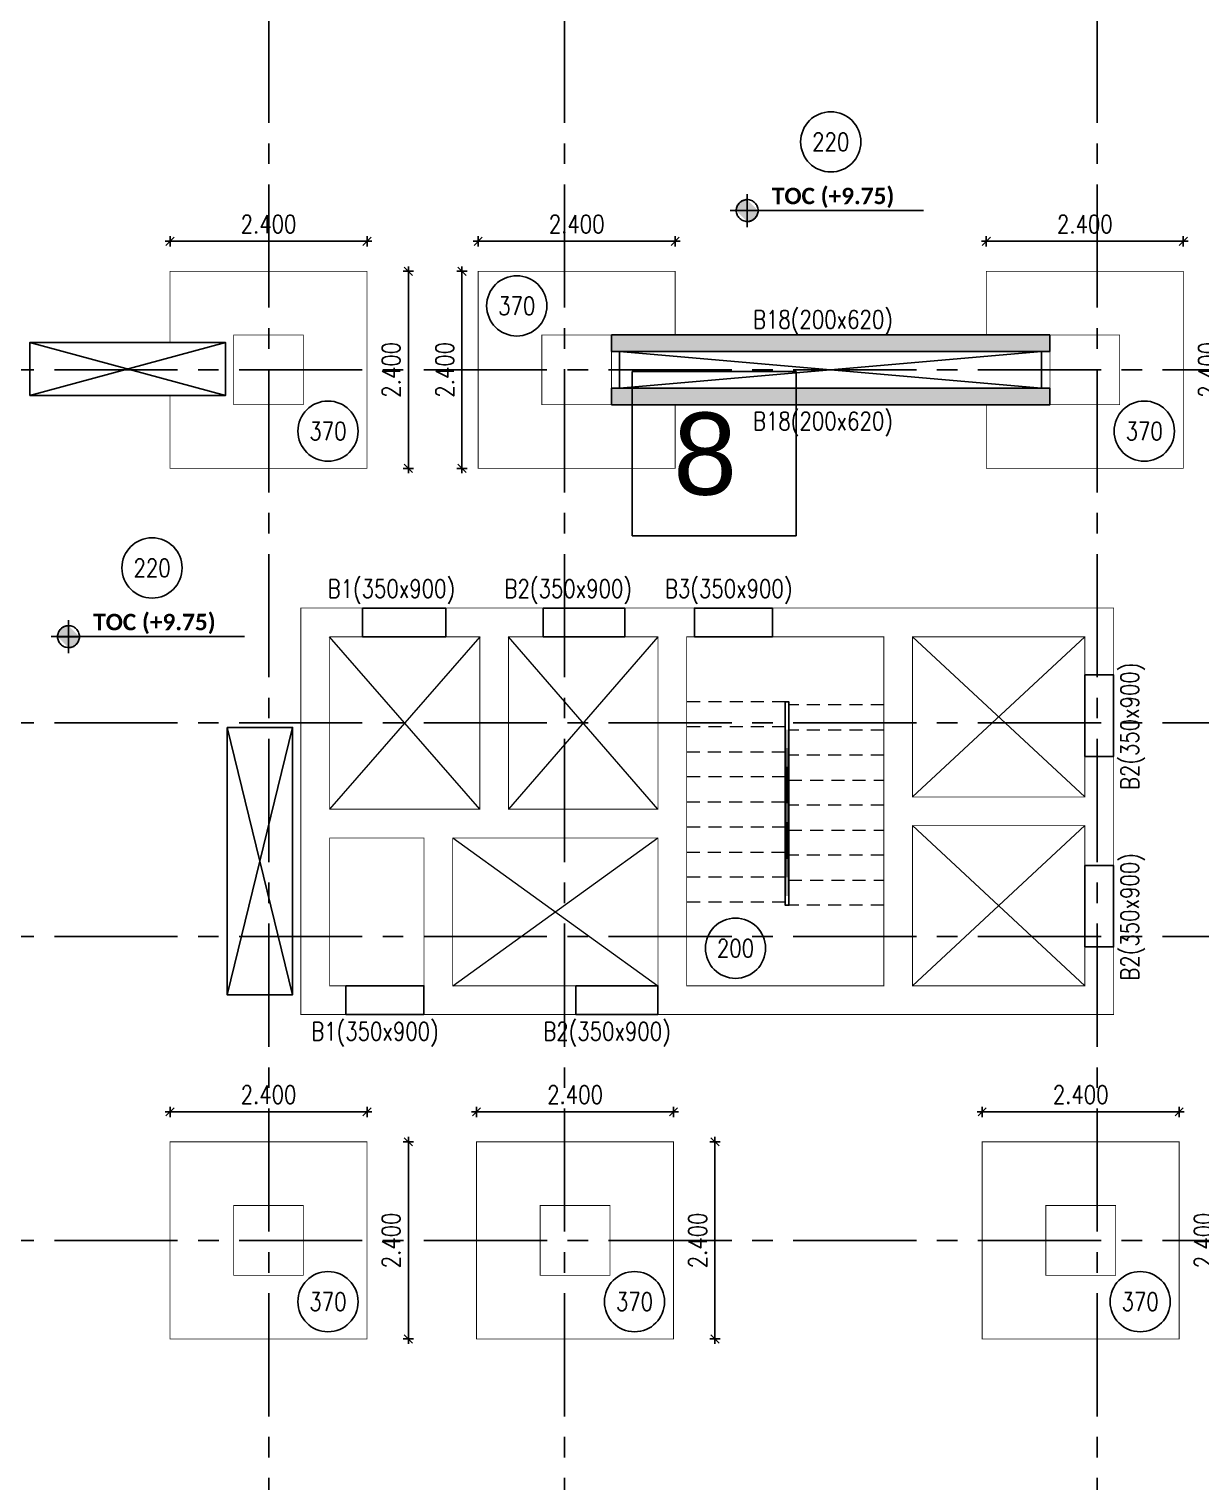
# Model space of a CAD drawing. Header units: inches. Extents: x 16 to 269, y 163 to 682.
# Drawn here: x 104.43 to 118.71, y 586.52 to 604.21 of the extents above; entities that cross this region are included whole.
import ezdxf
from ezdxf.enums import TextEntityAlignment as Align

# ---------------------------------------------------------------- set-up
doc = ezdxf.new("R2010")
doc.units = ezdxf.units.IN
doc.header["$MEASUREMENT"] = 0
for name, pattern in [('CENTER2', [1.125, 0.75, -0.125, 0.125, -0.125]), ('ECG_Line-Ptrn-Sold', [9144001, 9144000, -1]), ('HIDDEN', [9.524999999999999, 6.35, -3.175])]:
    doc.linetypes.add(name, pattern=pattern)
doc.layers.get('Defpoints').update_dxf_attribs({"lineweight": 5})
for name, color, linetype in [('A-ANNO-DIMS', 7, 'Continuous'), ('CDEC-AXES', 8, 'Continuous'), ('CDEC-COLUMNS', 4, 'Continuous'), ('CDEC-FRAMING-PLAN', 7, 'Continuous'), ('CDEC-GRID-CIRCLE', 7, 'Continuous'), ('CDEC-GRID-TEXT', 70, 'Continuous'), ('CDEC-SLAB-EDGES', 7, 'Continuous'), ('CDEC-SYMBOL', 8, 'Continuous'), ('CDEC-TEXT-25-SCALE', 70, 'Continuous')]:
    doc.layers.add(name, color=color, linetype=linetype)
doc.layers.add('CDEC-STAIRS', color=11, linetype='Continuous', lineweight=9)
doc.layers.add('G-ANNO-DIMS', color=111, linetype='Continuous', lineweight=13)
doc.styles.add('Calibri_B_1', font='calibrib.ttf', dxfattribs={"height": 2})
doc.styles.add('CDEC-22-100', font='romans.shx', dxfattribs={"width": 0.8, "height": 0.22})
doc.styles.add('CDEC-30-1000', font='romans.shx', dxfattribs={"width": 0.8, "height": 3000})
doc.styles.get("Standard").update_dxf_attribs({"font": 'arial.ttf'})
doc.dimstyles.new('CDEC-100', dxfattribs={"dimtxt": 0.22, "dimasz": 0.2, "dimexe": 0.1, "dimexo": 0.3, "dimgap": 0.1, "dimtad": 1, "dimdec": 0, "dimzin": 0, "dimdsep": 46, "dimtxsty": 'CDEC-22-100', "dimblk1": 'TICK', "dimblk2": 'TICK', "dimsah": 1, "dimcen": 0, "dimdle": 6.25, "dimclrd": 8, "dimclre": 8, "dimclrt": 70, "dimadec": 3, "dimazin": 0, "dimtfac": 1, "dimtdec": 0, "dimtix": 1, "dimtmove": 1, "dimatfit": 3, "dimldrblk": 'TICK', "dimfxl": 1, "dimtolj": 1, "dimtzin": 0, "dimarcsym": 0})

# ---------------------------------------------------------------- blocks, each defined once
blk = doc.blocks.new('SC-GRID-CIRCLe')
at = {"layer": 'CDEC-GRID-CIRCLE'}
blk.add_circle((9.183764859699295e-13, 5000.000000000066), 5000.000000000066, dxfattribs=at)
at = {"layer": 'CDEC-GRID-TEXT', "style": 'CDEC-30-1000', "width": 0.8}
blk.add_attdef('F', text='', height=3000, dxfattribs=at).set_placement((9.183764859699295e-13, 5000.000000000066), align=Align.MIDDLE)
blk = doc.blocks.new('TICK')
at = {"color": 8}
for p, q in [((6, 0), (-6.25, 0)), ((0, -6.25), (0, 6.25))]:
    blk.add_line(p, q, dxfattribs=at)
at = {"color": 7}
blk.add_line((-5, -5), (5, 5), dxfattribs=at)
blk = doc.blocks.new('*D406')
at = {"layer": 'A-ANNO-DIMS', "color": 8, "lineweight": -2, "transparency": 16777216}
blk.add_line((106.1556903699849, 591.0237015856096), (108.5356903699849, 591.0237015856096), dxfattribs=at)
at = {"layer": 'Defpoints', "color": 0, "transparency": 16777216}
for p in [(108.5456903699849, 591.0237015856096), (106.1456903699849, 590.6588618011359), (108.5456903699849, 590.6588618011359)]:
    blk.add_point(p, dxfattribs=at)
at = {"layer": 'A-ANNO-DIMS', "color": 8, "lineweight": -2, "transparency": 16777216, "xscale": 0.01, "yscale": 0.01, "zscale": 0.01, "rotation": 180}
blk.add_blockref('TICK', (106.1456903699849, 591.0237015856096), dxfattribs=at)
at = {"layer": 'A-ANNO-DIMS', "color": 8, "lineweight": -2, "transparency": 16777216, "xscale": 0.01, "yscale": 0.01, "zscale": 0.01}
blk.add_blockref('TICK', (108.5456903699849, 591.0237015856096), dxfattribs=at)
at = {"layer": 'A-ANNO-DIMS', "color": 70, "transparency": 16777216, "insert": (107.3456903699849, 591.2337015856097), "char_height": 0.22, "attachment_point": 5, "style": 'CDEC-22-100'}
blk.add_mtext('\\A1;2.400', dxfattribs=at)
blk = doc.blocks.new('*D407')
at = {"layer": 'A-ANNO-DIMS', "color": 8, "lineweight": -2, "transparency": 16777216}
blk.add_line((109.0494578924274, 590.6488618011361), (109.0494578924274, 588.268861801136), dxfattribs=at)
at = {"layer": 'Defpoints', "color": 0, "transparency": 16777216}
for p in [(108.5456903699849, 590.6588618011361), (108.5456903699849, 588.258861801136), (109.0494578924274, 588.258861801136)]:
    blk.add_point(p, dxfattribs=at)
at = {"layer": 'A-ANNO-DIMS', "color": 8, "lineweight": -2, "transparency": 16777216, "xscale": 0.01, "yscale": 0.01, "zscale": 0.01}
for p, rotation in [((109.0494578924274, 590.6588618011361), 90), ((109.0494578924274, 588.258861801136), 270)]:
    blk.add_blockref('TICK', p, dxfattribs=dict(at, rotation=rotation))
at = {"layer": 'A-ANNO-DIMS', "color": 70, "transparency": 16777216, "insert": (108.8394578924276, 589.458861801136), "char_height": 0.22, "attachment_point": 5, "rotation": 90, "style": 'CDEC-22-100'}
blk.add_mtext('\\A1;2.400', dxfattribs=at)
blk = doc.blocks.new('*D408')
at = {"layer": 'A-ANNO-DIMS', "color": 8, "lineweight": -2, "transparency": 16777216}
blk.add_line((109.8898727157033, 591.0237015856097), (112.2698727157033, 591.0237015856097), dxfattribs=at)
at = {"layer": 'Defpoints', "color": 0, "transparency": 16777216}
for p in [(112.2798727157033, 591.0237015856097), (109.8798727157033, 590.6588618011359), (112.2798727157033, 590.6588618011359)]:
    blk.add_point(p, dxfattribs=at)
at = {"layer": 'A-ANNO-DIMS', "color": 8, "lineweight": -2, "transparency": 16777216, "xscale": 0.01, "yscale": 0.01, "zscale": 0.01, "rotation": 180}
blk.add_blockref('TICK', (109.8798727157033, 591.0237015856097), dxfattribs=at)
at = {"layer": 'A-ANNO-DIMS', "color": 8, "lineweight": -2, "transparency": 16777216, "xscale": 0.01, "yscale": 0.01, "zscale": 0.01}
blk.add_blockref('TICK', (112.2798727157033, 591.0237015856097), dxfattribs=at)
at = {"layer": 'A-ANNO-DIMS', "color": 70, "transparency": 16777216, "insert": (111.0798727157033, 591.2337015856098), "char_height": 0.22, "attachment_point": 5, "style": 'CDEC-22-100'}
blk.add_mtext('\\A1;2.400', dxfattribs=at)
blk = doc.blocks.new('*D409')
at = {"layer": 'A-ANNO-DIMS', "color": 8, "lineweight": -2, "transparency": 16777216}
blk.add_line((112.7836402381458, 590.6488618011361), (112.7836402381458, 588.2688618011362), dxfattribs=at)
at = {"layer": 'Defpoints', "color": 0, "transparency": 16777216}
for p in [(112.2798727157033, 590.6588618011361), (112.2798727157033, 588.2588618011362), (112.7836402381458, 588.2588618011362)]:
    blk.add_point(p, dxfattribs=at)
at = {"layer": 'A-ANNO-DIMS', "color": 8, "lineweight": -2, "transparency": 16777216, "xscale": 0.01, "yscale": 0.01, "zscale": 0.01}
for p, rotation in [((112.7836402381458, 590.6588618011361), 90), ((112.7836402381458, 588.2588618011362), 270)]:
    blk.add_blockref('TICK', p, dxfattribs=dict(at, rotation=rotation))
at = {"layer": 'A-ANNO-DIMS', "color": 70, "transparency": 16777216, "insert": (112.573640238146, 589.458861801136), "char_height": 0.22, "attachment_point": 5, "rotation": 90, "style": 'CDEC-22-100'}
blk.add_mtext('\\A1;2.400', dxfattribs=at)
blk = doc.blocks.new('*D410')
at = {"layer": 'A-ANNO-DIMS', "color": 8, "lineweight": -2, "transparency": 16777216}
blk.add_line((116.0500764502812, 591.0237015856097), (118.4300764502811, 591.0237015856097), dxfattribs=at)
at = {"layer": 'Defpoints', "color": 0, "transparency": 16777216}
for p in [(118.4400764502812, 591.0237015856097), (116.0400764502812, 590.6588618011359), (118.4400764502812, 590.6588618011359)]:
    blk.add_point(p, dxfattribs=at)
at = {"layer": 'A-ANNO-DIMS', "color": 8, "lineweight": -2, "transparency": 16777216, "xscale": 0.01, "yscale": 0.01, "zscale": 0.01, "rotation": 180}
blk.add_blockref('TICK', (116.0400764502812, 591.0237015856097), dxfattribs=at)
at = {"layer": 'A-ANNO-DIMS', "color": 8, "lineweight": -2, "transparency": 16777216, "xscale": 0.01, "yscale": 0.01, "zscale": 0.01}
blk.add_blockref('TICK', (118.4400764502812, 591.0237015856097), dxfattribs=at)
at = {"layer": 'A-ANNO-DIMS', "color": 70, "transparency": 16777216, "insert": (117.2400764502812, 591.2337015856098), "char_height": 0.22, "attachment_point": 5, "style": 'CDEC-22-100'}
blk.add_mtext('\\A1;2.400', dxfattribs=at)
blk = doc.blocks.new('*D411')
at = {"layer": 'A-ANNO-DIMS', "color": 8, "lineweight": -2, "transparency": 16777216}
blk.add_line((118.9438439727237, 590.6488618011361), (118.9438439727237, 588.2688618011362), dxfattribs=at)
at = {"layer": 'Defpoints', "color": 0, "transparency": 16777216}
for p in [(118.4400764502812, 590.6588618011361), (118.4400764502812, 588.2588618011362), (118.9438439727237, 588.2588618011362)]:
    blk.add_point(p, dxfattribs=at)
at = {"layer": 'A-ANNO-DIMS', "color": 8, "lineweight": -2, "transparency": 16777216, "xscale": 0.01, "yscale": 0.01, "zscale": 0.01}
for p, rotation in [((118.9438439727237, 590.6588618011361), 90), ((118.9438439727237, 588.2588618011362), 270)]:
    blk.add_blockref('TICK', p, dxfattribs=dict(at, rotation=rotation))
at = {"layer": 'A-ANNO-DIMS', "color": 70, "transparency": 16777216, "insert": (118.7338439727239, 589.458861801136), "char_height": 0.22, "attachment_point": 5, "rotation": 90, "style": 'CDEC-22-100'}
blk.add_mtext('\\A1;2.400', dxfattribs=at)
blk = doc.blocks.new('*D387')
at = {"layer": 'A-ANNO-DIMS', "color": 8, "lineweight": -2, "transparency": 16777216}
blk.add_line((116.1000764502811, 601.6237015856099), (118.4800764502811, 601.6237015856099), dxfattribs=at)
at = {"layer": 'Defpoints', "color": 0, "transparency": 16777216}
for p in [(118.4900764502811, 601.6237015856099), (116.0900764502811, 601.258861801136), (118.4900764502811, 601.258861801136)]:
    blk.add_point(p, dxfattribs=at)
at = {"layer": 'A-ANNO-DIMS', "color": 8, "lineweight": -2, "transparency": 16777216, "xscale": 0.01, "yscale": 0.01, "zscale": 0.01, "rotation": 180}
blk.add_blockref('TICK', (116.0900764502811, 601.6237015856099), dxfattribs=at)
at = {"layer": 'A-ANNO-DIMS', "color": 8, "lineweight": -2, "transparency": 16777216, "xscale": 0.01, "yscale": 0.01, "zscale": 0.01}
blk.add_blockref('TICK', (118.4900764502811, 601.6237015856099), dxfattribs=at)
at = {"layer": 'A-ANNO-DIMS', "color": 70, "transparency": 16777216, "insert": (117.2900764502811, 601.8337015856099), "char_height": 0.22, "attachment_point": 5, "style": 'CDEC-22-100'}
blk.add_mtext('\\A1;2.400', dxfattribs=at)
blk = doc.blocks.new('*D388')
at = {"layer": 'A-ANNO-DIMS', "color": 8, "lineweight": -2, "transparency": 16777216}
blk.add_line((118.9938439727239, 601.2488618011363), (118.9938439727239, 598.8688618011363), dxfattribs=at)
at = {"layer": 'Defpoints', "color": 0, "transparency": 16777216}
for p in [(118.4900764502812, 601.2588618011363), (118.4900764502812, 598.8588618011363), (118.9938439727239, 598.8588618011363)]:
    blk.add_point(p, dxfattribs=at)
at = {"layer": 'A-ANNO-DIMS', "color": 8, "lineweight": -2, "transparency": 16777216, "xscale": 0.01, "yscale": 0.01, "zscale": 0.01}
for p, rotation in [((118.9938439727239, 601.2588618011363), 90), ((118.9938439727239, 598.8588618011363), 270)]:
    blk.add_blockref('TICK', p, dxfattribs=dict(at, rotation=rotation))
at = {"layer": 'A-ANNO-DIMS', "color": 70, "transparency": 16777216, "insert": (118.783843972724, 600.0588618011361), "char_height": 0.22, "attachment_point": 5, "rotation": 90, "style": 'CDEC-22-100'}
blk.add_mtext('\\A1;2.400', dxfattribs=at)
blk = doc.blocks.new('*D389')
at = {"layer": 'A-ANNO-DIMS', "color": 8, "lineweight": -2, "transparency": 16777216}
blk.add_line((109.909668981126, 601.6237015856099), (112.2896689811259, 601.6237015856099), dxfattribs=at)
at = {"layer": 'Defpoints', "color": 0, "transparency": 16777216}
for p in [(112.2996689811259, 601.6237015856099), (109.899668981126, 601.258861801136), (112.2996689811259, 601.258861801136)]:
    blk.add_point(p, dxfattribs=at)
at = {"layer": 'A-ANNO-DIMS', "color": 8, "lineweight": -2, "transparency": 16777216, "xscale": 0.01, "yscale": 0.01, "zscale": 0.01, "rotation": 180}
blk.add_blockref('TICK', (109.899668981126, 601.6237015856099), dxfattribs=at)
at = {"layer": 'A-ANNO-DIMS', "color": 8, "lineweight": -2, "transparency": 16777216, "xscale": 0.01, "yscale": 0.01, "zscale": 0.01}
blk.add_blockref('TICK', (112.2996689811259, 601.6237015856099), dxfattribs=at)
at = {"layer": 'A-ANNO-DIMS', "color": 70, "transparency": 16777216, "insert": (111.099668981126, 601.8337015856099), "char_height": 0.22, "attachment_point": 5, "style": 'CDEC-22-100'}
blk.add_mtext('\\A1;2.400', dxfattribs=at)
blk = doc.blocks.new('*D390')
at = {"layer": 'A-ANNO-DIMS', "color": 8, "lineweight": -2, "transparency": 16777216}
blk.add_line((109.7020422768944, 601.2488618011363), (109.7020422768944, 598.8688618011363), dxfattribs=at)
at = {"layer": 'Defpoints', "color": 0, "transparency": 16777216}
for p in [(112.299668981126, 601.2588618011363), (109.7020422768944, 598.8588618011363), (112.299668981126, 598.8588618011363)]:
    blk.add_point(p, dxfattribs=at)
at = {"layer": 'A-ANNO-DIMS', "color": 8, "lineweight": -2, "transparency": 16777216, "xscale": 0.01, "yscale": 0.01, "zscale": 0.01}
for p, rotation in [((109.7020422768944, 601.2588618011363), 90), ((109.7020422768944, 598.8588618011363), 270)]:
    blk.add_blockref('TICK', p, dxfattribs=dict(at, rotation=rotation))
at = {"layer": 'A-ANNO-DIMS', "color": 70, "transparency": 16777216, "insert": (109.4920422768946, 600.0588618011361), "char_height": 0.22, "attachment_point": 5, "rotation": 90, "style": 'CDEC-22-100'}
blk.add_mtext('\\A1;2.400', dxfattribs=at)
blk = doc.blocks.new('*D391')
at = {"layer": 'A-ANNO-DIMS', "color": 8, "lineweight": -2, "transparency": 16777216}
blk.add_line((106.155690369985, 601.62370158561), (108.535690369985, 601.62370158561), dxfattribs=at)
at = {"layer": 'Defpoints', "color": 0, "transparency": 16777216}
for p in [(108.545690369985, 601.62370158561), (106.145690369985, 601.2588618011362), (108.545690369985, 601.2588618011362)]:
    blk.add_point(p, dxfattribs=at)
at = {"layer": 'A-ANNO-DIMS', "color": 8, "lineweight": -2, "transparency": 16777216, "xscale": 0.01, "yscale": 0.01, "zscale": 0.01, "rotation": 180}
blk.add_blockref('TICK', (106.145690369985, 601.62370158561), dxfattribs=at)
at = {"layer": 'A-ANNO-DIMS', "color": 8, "lineweight": -2, "transparency": 16777216, "xscale": 0.01, "yscale": 0.01, "zscale": 0.01}
blk.add_blockref('TICK', (108.545690369985, 601.62370158561), dxfattribs=at)
at = {"layer": 'A-ANNO-DIMS', "color": 70, "transparency": 16777216, "insert": (107.345690369985, 601.83370158561), "char_height": 0.22, "attachment_point": 5, "style": 'CDEC-22-100'}
blk.add_mtext('\\A1;2.400', dxfattribs=at)
blk = doc.blocks.new('*D392')
at = {"layer": 'A-ANNO-DIMS', "color": 8, "lineweight": -2, "transparency": 16777216}
blk.add_line((109.0494578924278, 601.2488618011364), (109.0494578924278, 598.8688618011364), dxfattribs=at)
at = {"layer": 'Defpoints', "color": 0, "transparency": 16777216}
for p in [(108.5456903699851, 601.2588618011364), (108.5456903699851, 598.8588618011364), (109.0494578924278, 598.8588618011364)]:
    blk.add_point(p, dxfattribs=at)
at = {"layer": 'A-ANNO-DIMS', "color": 8, "lineweight": -2, "transparency": 16777216, "xscale": 0.01, "yscale": 0.01, "zscale": 0.01}
for p, rotation in [((109.0494578924278, 601.2588618011364), 90), ((109.0494578924278, 598.8588618011364), 270)]:
    blk.add_blockref('TICK', p, dxfattribs=dict(at, rotation=rotation))
at = {"layer": 'A-ANNO-DIMS', "color": 70, "transparency": 16777216, "insert": (108.8394578924279, 600.0588618011363), "char_height": 0.22, "attachment_point": 5, "rotation": 90, "style": 'CDEC-22-100'}
blk.add_mtext('\\A1;2.400', dxfattribs=at)
blk = doc.blocks.new('Spot Elevations - ECG_G-Spot-Elev-R-1281767-MEZZANINE FLOOR FRAMING PLAN - PART 5')
at = {"layer": 'G-ANNO-DIMS', "linetype": 'ECG_Line-Ptrn-Sold', "lineweight": 25}
h = blk.add_hatch(color=256, dxfattribs=at)
h.dxf.hatch_style = 1
edge = h.paths.add_edge_path(flags=17)
edge.add_arc((5.240252676230739e-14, -0.02244322655055253), 2.000000000000052, 90.00000000000377, 180.0000000000012)
edge.add_line((-2, -0.02244322655059161), (0, -0.02244322655051345))
edge.add_line((0, -0.02244322655051345), (-7.815970093361308e-14, 1.977556773449487))
edge = h.paths.add_edge_path()
edge.add_line((-2, -0.0224432265505925), (2.000000000000105, -0.02244322655043618))
edge.add_line((-1.172395514004165e-13, 1.977556773449499), (3.996802888651379e-14, -2.022443226550604))
h = blk.add_hatch(color=256, dxfattribs=at)
h.dxf.hatch_style = 1
edge = h.paths.add_edge_path()
edge.add_arc((-5.240252676230739e-14, -0.02244322655055342), 2.000000000000052, 270.0000000000015, 359.9999999999989)
edge.add_line((2, -0.0224432265505925), (0, -0.0224432265505925))
edge.add_line((0, -0.0224432265505925), (0, -2.022443226550592))
edge = h.paths.add_edge_path()
edge.add_line((2, -0.02244322655059161), (-2.000000000000105, -0.02244322655059161))
edge.add_line((3.907985046680551e-14, -2.022443226550605), (3.819167204710538e-14, 1.977556773449498))
for p, q in [((3.866745716274817e-14, -3.036210055368756), (3.91634362855322e-14, 2.99132360226757)), ((32.1910638656924, 0), (-3.14289982153723, 3.381261310739599e-16)), ((-2, 0), (0, 0)), ((3.907985046680551e-14, -2.022443226550605), (3.819167204710538e-14, 1.977556773449499)), ((0, 0), (0, -2)), ((2, 0), (0, 0)), ((2, -0.02244322655059161), (-2.000000000000105, -0.02244322655059161)), ((-2, -0.0224432265505925), (0, -0.0224432265505925)), ((0, -0.0224432265505925), (0, -2.022443226550592)), ((2, -0.0224432265505925), (0, -0.0224432265505925))]:
    blk.add_line(p, q, dxfattribs=at)
blk.add_circle((-5.210378698727694e-14, 3.930189507173054e-14), 2.000000000000052, dxfattribs=at)
for start, end in [(89.9999999999974, 180.0000000000011), (270.0000000000015, 359.9999999999989)]:
    blk.add_arc((-5.240252676230739e-14, -0.02244322655055342), 2.000000000000052, start, end, dxfattribs=at)

msp = doc.modelspace()

# ---------------------------------------------------------------- hatches: boundary and pattern name
h = msp.add_hatch(color=30)
h.dxf.hatch_style = 1
h.paths.add_polyline_path([(111.524668981126, 600.483861801136), (116.8650764502812, 600.483861801136), (116.8650764502812, 600.2838618011359), (111.524668981126, 600.2838618011359)])
h = msp.add_hatch(color=30)
h.dxf.hatch_style = 1
h.paths.add_polyline_path([(111.524668981126, 599.8338618011361), (116.8650764502812, 599.8338618011361), (116.8650764502812, 599.633861801136), (111.524668981126, 599.633861801136)])

# ---------------------------------------------------------------- linework, layer by layer
at = {"color": 0}
msp.add_lwpolyline([(111.524668981126, 599.8338618011361), (116.8650764502812, 599.8338618011361), (116.8650764502812, 599.633861801136), (111.524668981126, 599.633861801136)], close=True, dxfattribs=at)
at = {"layer": 'CDEC-AXES', "color": 251, "linetype": 'CENTER2', "ltscale": 2}
for p, q in [((107.3481210731155, 576.0659655615336), (107.3481210731156, 614.3762351982613)), ((110.9518874433829, 576.0659655615336), (110.951887443383, 614.3762351982613)), ((117.4425071534114, 576.0659655615336), (117.4425071534115, 614.3762351982613)), ((135.48794357601, 600.058861801137), (98.08589138859215, 600.058861801137)), ((135.48794357601, 595.7588618011371), (98.08589138859215, 595.7588618011371)), ((135.48794357601, 593.1588618011372), (98.08589138859212, 593.1588618011372)), ((135.4883510451651, 589.4588618011367), (98.08589138859212, 589.4588618011367))]:
    msp.add_line(p, q, dxfattribs=at)
at = {"layer": 'CDEC-COLUMNS', "const_width": 0.01}
for points in [[(107.770690369985, 599.6338618011363), (106.920690369985, 599.6338618011363), (106.920690369985, 600.4838618011362), (107.770690369985, 600.4838618011362)], [(111.524668981126, 599.633861801136), (110.6746689811259, 599.633861801136), (110.6746689811259, 600.483861801136), (111.524668981126, 600.483861801136)], [(117.7150764502811, 599.633861801136), (116.8650764502811, 599.633861801136), (116.8650764502811, 600.483861801136), (117.7150764502811, 600.483861801136)], [(107.7706903699849, 589.0338618011359), (106.9206903699849, 589.0338618011359), (106.9206903699849, 589.8838618011358), (107.7706903699849, 589.8838618011358)], [(111.5048727157033, 589.0338618011359), (110.6548727157033, 589.0338618011359), (110.6548727157033, 589.8838618011358), (111.5048727157033, 589.8838618011358)], [(117.6650764502812, 589.033861801136), (116.8150764502812, 589.033861801136), (116.8150764502812, 589.8838618011359), (117.6650764502812, 589.8838618011359)]]:
    msp.add_lwpolyline(points, close=True, dxfattribs=at)
msp.add_lwpolyline([(117.2909376965516, 594.8588618011363), (115.1909376965516, 594.8588618011363), (115.1908358292626, 596.8088618011365), (117.2908358292626, 596.8088618011365), (117.2908358292626, 596.3463618011365), (117.6408358292627, 596.3463618011365), (117.6408358292627, 597.1588618011364), (113.4858358292628, 597.1588618011364), (113.4858358292628, 596.8088618011365), (114.8408358292626, 596.8088618011365), (114.8408358292626, 592.5588618011365), (112.4394652465485, 592.5588618011365), (112.4394652465484, 596.8088618011365), (112.5342358292629, 596.8088618011365), (112.5342358292629, 597.1588618011364), (111.6860395638404, 597.1588618011364), (111.6860395638404, 596.8088618011365), (112.0894652465485, 596.8088618011365), (112.0894652465485, 594.7088618011364), (110.2698727157036, 594.7088618011364), (110.2698727157036, 596.8088618011365), (110.6918358292626, 596.8088618011365), (110.6918358292626, 597.1588618011364), (109.5048727157035, 597.1588618011363), (109.5048727157035, 596.8088618011363), (109.9198727157036, 596.8088618011365), (109.9198727157036, 594.7088618011364), (108.0894652465485, 594.7088618011363), (108.0894652465485, 596.8088618011365), (108.4894652465484, 596.8088618011363), (108.4894652465484, 597.1588618011363), (107.7394652465486, 597.1588618011364), (107.7394652465486, 592.2088618011364), (108.2878652465487, 592.2088618011363), (108.2878652465487, 592.5588618011365), (108.0894652465485, 592.5588618011365), (108.0894652465485, 594.3588618011364), (109.2394652465484, 594.3588618011364), (109.2394652465484, 592.2088618011364), (111.0910395638404, 592.2088618011363), (111.0910395638404, 592.5588618011363), (109.5894652465485, 592.5588618011363), (109.5894652465484, 594.3588618011364), (112.0894652465485, 594.3588618011364), (112.0894652465485, 592.2088618011364), (117.6408358292627, 592.2088618011364), (117.6410395638404, 593.0323618011362), (117.2910395638404, 593.0323618011362), (117.2908358292626, 592.5588618011365), (115.1908358292626, 592.5588618011365), (115.1908358292626, 594.5088618011363), (117.2908358292626, 594.5088618011363), (117.2910395638404, 594.0253618011363), (117.6410395638404, 594.0253618011363), (117.6408358292627, 595.3523618011365), (117.2908358292626, 595.3523618011365), (117.2908358292626, 594.8588618011363)], dxfattribs=at)
at = {"layer": 'CDEC-FRAMING-PLAN'}
for points in [[(116.8650764502811, 600.483861801136), (111.5246689811259, 600.483861801136), (111.5246689811259, 600.2838618011359), (116.8650764502811, 600.2838618011359)], [(104.4397607157043, 599.7468917949566), (106.820690369985, 599.7457856738547), (106.820690369985, 600.3925530012226), (104.4397607157043, 600.3936591223246)], [(111.6228494817291, 600.2838618011359), (116.7624784241974, 600.2838618011359), (116.7624784241974, 599.8338618011361), (111.6228494817291, 599.8338618011361)], [(116.8650764502811, 599.8338618011361), (111.5246689811259, 599.8338618011361), (111.5246689811259, 599.633861801136), (116.8650764502811, 599.633861801136)], [(106.8403152450681, 595.7040917328005), (107.6394652465487, 595.7040917328005), (107.6394652465487, 592.449899831092), (106.8403152450681, 592.449899831092)]]:
    msp.add_lwpolyline(points, close=True, dxfattribs=at)
at = {"layer": 'CDEC-SLAB-EDGES', "const_width": 0.01}
for points in [[(106.145690369985, 599.7460992621803), (106.145690369985, 598.8588618011362), (108.545690369985, 598.8588618011362), (108.545690369985, 601.2588618011362), (106.145690369985, 601.2588618011362), (106.145690369985, 600.3928665895484)], [(112.2996689811259, 600.483861801136), (112.2996689811259, 601.258861801136), (109.899668981126, 601.258861801136), (109.899668981126, 598.8588618011361), (112.2996689811259, 598.8588618011361), (112.2996689811259, 599.633861801136)], [(116.0900764502811, 599.633861801136), (116.0900764502811, 598.8588618011361), (118.4900764502811, 598.8588618011361), (118.4900764502811, 601.258861801136), (116.0900764502811, 601.258861801136), (116.0900764502811, 600.483861801136)]]:
    msp.add_lwpolyline(points, dxfattribs=at)
at = {"layer": 'CDEC-SLAB-EDGES'}
for points in [[(108.4894652465484, 597.1588618011363), (109.5048727157035, 597.1588618011363), (109.5048727157035, 596.8088618011363), (108.4894652465484, 596.8088618011363)], [(111.6860395638404, 597.1588618011364), (110.6918358292626, 597.1588618011364), (110.6918358292626, 596.8088618011365), (111.6860395638404, 596.8088618011365)], [(113.4858358292628, 597.1588618011364), (112.5342358292629, 597.1588618011364), (112.5342358292629, 596.8088618011365), (113.4858358292628, 596.8088618011365)], [(117.6408358292627, 596.3463618011365), (117.2908358292626, 596.3463618011365), (117.2908358292626, 595.3523618011365), (117.6408358292627, 595.3523618011365)], [(117.6410395638404, 594.0253618011363), (117.2910395638404, 594.0253618011363), (117.2910395638404, 593.0323618011362), (117.6410395638404, 593.0323618011362)], [(109.2394652465484, 592.2088618011364), (108.2878652465487, 592.2088618011364), (108.2878652465487, 592.5588618011365), (109.2394652465484, 592.5588618011365)], [(112.0894652465485, 592.2088618011364), (111.0910395638404, 592.2088618011364), (111.0910395638404, 592.5588618011363), (112.0894652465485, 592.5588618011363)]]:
    msp.add_lwpolyline(points, close=True, dxfattribs=at)
at = {"layer": 'CDEC-SLAB-EDGES', "const_width": 0.01}
for points in [[(109.9198727157036, 594.7088618011364), (108.0894652465485, 594.7088618011364), (108.0894652465485, 596.8088618011365), (109.9198727157036, 596.8088618011365)], [(110.2698727157036, 596.8088618011365), (112.0894652465485, 596.8088618011365), (112.0894652465485, 594.7088618011364), (110.2698727157036, 594.7088618011364)], [(117.2908358292626, 594.8588618011363), (115.1908358292626, 594.8588618011363), (115.1908358292626, 596.8088618011365), (117.2908358292626, 596.8088618011365)], [(117.2908358292626, 594.5088618011363), (115.1908358292626, 594.5088618011363), (115.1908358292626, 592.5588618011365), (117.2908358292626, 592.5588618011365)], [(109.5894652465485, 592.558861801136), (112.0894652465485, 592.558861801136), (112.0894652465485, 594.3588618011364), (109.5894652465485, 594.3588618011364)], [(108.5456903699849, 590.6588618011359), (106.1456903699849, 590.6588618011359), (106.1456903699849, 588.2588618011358), (108.5456903699849, 588.2588618011358)], [(112.2798727157033, 590.6588618011359), (109.8798727157033, 590.6588618011359), (109.8798727157033, 588.2588618011359), (112.2798727157033, 588.2588618011359)], [(118.4400764502812, 590.6588618011359), (116.0400764502812, 590.6588618011359), (116.0400764502812, 588.2588618011359), (118.4400764502812, 588.2588618011359)]]:
    msp.add_lwpolyline(points, close=True, dxfattribs=at)
at = {"layer": 'CDEC-SLAB-EDGES'}
msp.add_lwpolyline([(113.6401505379055, 596.0163118011365), (113.6846005379055, 596.0163118011365), (113.6846005379055, 593.5398118011365), (113.6401505379055, 593.5398118011365), (113.6402524051943, 596.0163118011365)], dxfattribs=at)
at = {"layer": 'CDEC-STAIRS', "linetype": 'HIDDEN', "lineweight": 0, "ltscale": 0.025}
for p, q in [((113.6402524051943, 596.0163118011365), (112.4404561397718, 596.0163118011365)), ((114.8401505379055, 595.9782118011365), (113.6846005379055, 595.9782118011365)), ((113.6402524051943, 595.7115118011365), (112.440354272483, 595.7115118011365)), ((114.8401505379055, 595.6734118011365), (113.6846005379055, 595.6734118011365)), ((112.440354272483, 595.4067118011365), (113.6401505379055, 595.4067118011365)), ((114.8401505379055, 595.3686118011365), (113.6846005379055, 595.3686118011365)), ((113.6401505379055, 595.1019118011365), (112.4401505379056, 595.1019118011365)), ((113.6846005379055, 595.0638118011365), (114.8401505379055, 595.0638118011365)), ((112.4401505379056, 594.7971118011365), (113.6401505379055, 594.7971118011365)), ((114.8401505379055, 594.7590118011364), (113.6846005379055, 594.7590118011364)), ((113.6401505379055, 594.4923118011365), (112.440354272483, 594.4923118011365)), ((113.6846005379055, 594.4542118011365), (114.8401505379055, 594.4542118011365)), ((112.4401505379056, 594.1875118011365), (113.6401505379055, 594.1875118011365)), ((114.8401505379055, 594.1494118011365), (113.6846005379055, 594.1494118011365)), ((113.6401505379055, 593.8827118011365), (112.4401505379056, 593.8827118011365)), ((113.6846005379055, 593.8446118011365), (114.8401505379055, 593.8446118011365)), ((113.6401505379055, 593.5779118011365), (112.440354272483, 593.5779118011365)), ((114.8401505379055, 593.5398118011365), (113.6846005379055, 593.5398118011365))]:
    msp.add_line(p, q, dxfattribs=at)
at = {"layer": 'CDEC-SYMBOL'}
for p, q in [((106.820690369985, 599.7457856738547), (104.4397607157043, 600.3936591223246)), ((106.820690369985, 600.3925530012226), (104.4397607157043, 599.7468917949566)), ((111.6228494817291, 600.2838618011359), (116.7624784241974, 599.8338618011361)), ((116.7624784241974, 600.2838618011359), (111.6228494817291, 599.8338618011361)), ((107.6394652465487, 592.449899831092), (106.8403152450681, 595.7040917328005)), ((107.6394652465487, 595.7040917328005), (106.8403152450681, 592.449899831092))]:
    msp.add_line(p, q, dxfattribs=at)
at = {"layer": 'CDEC-SYMBOL', "linetype": 'Continuous', "lineweight": 0, "ltscale": 22}
for p, q in [((109.9198727157036, 594.7088618011364), (108.0894652465485, 596.8088618011365)), ((109.9198727157036, 596.8088618011365), (108.0894652465485, 594.7088618011364)), ((112.0894652465485, 596.8088618011365), (110.2698727157036, 594.7088618011364)), ((112.0894652465485, 594.7088618011364), (110.2698727157036, 596.8088618011365)), ((117.2908358292626, 594.8588618011363), (115.1908358292626, 596.8088618011365)), ((115.1909376965516, 594.8588618011363), (117.2908358292626, 596.8088618011365)), ((113.6846005379055, 593.5398118011365), (113.6401505379055, 596.0163118011365)), ((113.6846005379055, 596.0163118011365), (113.6401505379055, 593.5398118011365)), ((117.2908358292626, 592.5588618011365), (115.1908358292626, 594.5088618011363)), ((115.1908358292626, 592.5588618011365), (117.2908358292626, 594.5088618011363)), ((109.5894652465484, 594.3588618011364), (112.0894652465485, 592.558861801136)), ((109.5894652465485, 592.558861801136), (112.0894652465485, 594.3588618011364))]:
    msp.add_line(p, q, dxfattribs=at)

# ---------------------------------------------------------------- block references
at = {"color": 170, "lineweight": 5, "xscale": 0.06666666699999996, "yscale": 0.06666666699999996, "zscale": 0.06666666699999996}
for p in [(113.1772550305889, 601.9986323833431), (104.9089254144343, 596.8108904820666)]:
    msp.add_blockref('Spot Elevations - ECG_G-Spot-Elev-R-1281767-MEZZANINE FLOOR FRAMING PLAN - PART 5', p, dxfattribs=at)
at = {"layer": 'CDEC-TEXT-25-SCALE', "xscale": 7.333333333011901e-05, "yscale": 7.333333333011901e-05, "zscale": 7.333333333011901e-05}
for p, values in [((114.1950718676263, 602.4680615054783), {'F': '220'}), ((110.3697462546235, 600.4709073138933), {'F': '370'}), ((108.0700893138988, 598.9458946707646), {'F': '370'}), ((118.0144753941949, 598.9458946707643), {'F': '370'}), ((105.9267422514718, 597.280319604227), {'F': '220'}), ((113.0344868052036, 592.6497831041937), {'F': '200'}), ((108.0700893138987, 588.3458946707642), {'F': '370'}), ((111.8042716596171, 588.3458946707643), {'F': '370'}), ((117.964475394195, 588.3458946707643), {'F': '370'})]:
    msp.add_blockref('SC-GRID-CIRCLe', p, dxfattribs=at).add_auto_attribs(values)

# ---------------------------------------------------------------- texts
at = {"color": 30, "insert": (112.2755636750571, 599.5381842656424), "char_height": 1, "attachment_point": 1, "bg_fill": 16, "box_fill_scale": 1.5, "bg_fill_color": 256, "bg_fill_transparency": 0}
msp.add_mtext_dynamic_manual_height_columns('8', width=1, gutter_width=12.5, heights=[0], dxfattribs=at)
at = {"layer": 'CDEC-TEXT-25-SCALE', "style": 'CDEC-22-100', "width": 0.8}
for s, rotation, p in [('B18(200x620)', 359.9999958987182, (113.2479134732746, 600.5617813742933)), ('B18(200x620)', 359.9999958987182, (113.2479134732746, 599.325253501351)), ('B1(350x900)', 359.9999958987182, (108.0658328537542, 597.2843976595948)), ('B2(350x900)', 359.9999958987182, (110.2203628626725, 597.2843976595949)), ('B3(350x900)', 359.9999958987182, (112.1752125245836, 597.2843976595949)), ('B2(350x900)', 89.9999958987182, (117.9481533920729, 594.9413012892122)), ('B2(350x900)', 89.9999958987182, (117.9483571266507, 592.6208012892121)), ('B1(350x900)', 4.101281802648041e-06, (107.8662931791936, 591.8947545141074)), ('B2(350x900)', 4.101281802648041e-06, (110.6928803378395, 591.8947545141074))]:
    msp.add_text(s, height=0.22, rotation=rotation, dxfattribs=at).set_placement(p)
at = {"layer": 'G-ANNO-DIMS', "style": 'Calibri_B_1'}
for p in [(113.4779531368629, 602.0758355590627), (105.2096235207083, 596.8880936577863)]:
    msp.add_text('TOC (+9.75) ', height=0.200000001, dxfattribs=at).set_placement(p)

# ---------------------------------------------------------------- dimensions: what is measured, and where the dimension line sits
at = {"layer": 'A-ANNO-DIMS'}
for base, p1, p2, picture, middle in [((108.545690369985, 601.62370158561), (106.145690369985, 601.2588618011362), (108.545690369985, 601.2588618011362), '*D391', (107.345690369985, 601.83370158561)), ((112.2996689811259, 601.6237015856099), (109.899668981126, 601.258861801136), (112.2996689811259, 601.258861801136), '*D389', (111.099668981126, 601.8337015856099)), ((118.4900764502811, 601.6237015856099), (116.0900764502811, 601.258861801136), (118.4900764502811, 601.258861801136), '*D387', (117.2900764502811, 601.8337015856099)), ((108.5456903699849, 591.0237015856096), (106.1456903699849, 590.6588618011359), (108.5456903699849, 590.6588618011359), '*D406', (107.3456903699849, 591.2337015856097)), ((112.2798727157033, 591.0237015856097), (109.8798727157033, 590.6588618011359), (112.2798727157033, 590.6588618011359), '*D408', (111.0798727157033, 591.2337015856098)), ((118.4400764502812, 591.0237015856097), (116.0400764502812, 590.6588618011359), (118.4400764502812, 590.6588618011359), '*D410', (117.2400764502812, 591.2337015856098))]:
    dim = msp.add_linear_dim(base=base, p1=p1, p2=p2, dimstyle='CDEC-100', override={"dimasz": 0.01, "dimexe": 0.01, "dimexo": 0.01, "dimdec": 3, "dimrnd": 0.005, "dimse1": 1, "dimse2": 1}, dxfattribs=at)
    dim.commit()
    dim.dimension.update_dxf_attribs({"geometry": picture, "text_midpoint": middle})
for base, p1, p2, picture, middle in [((109.0494578924278, 598.8588618011364), (108.545690369985, 601.2588618011362), (108.545690369985, 598.8588618011362), '*D392', (108.8394578924279, 600.0588618011363)), ((109.7020422768944, 598.8588618011363), (112.2996689811259, 601.258861801136), (112.2996689811259, 598.8588618011361), '*D390', (109.4920422768946, 600.0588618011361)), ((118.9938439727239, 598.8588618011363), (118.4900764502811, 601.258861801136), (118.4900764502811, 598.8588618011361), '*D388', (118.783843972724, 600.0588618011361)), ((109.0494578924274, 588.258861801136), (108.5456903699849, 590.6588618011359), (108.5456903699849, 588.2588618011358), '*D407', (108.8394578924276, 589.458861801136)), ((112.7836402381458, 588.2588618011362), (112.2798727157033, 590.6588618011359), (112.2798727157033, 588.2588618011359), '*D409', (112.573640238146, 589.458861801136)), ((118.9438439727237, 588.2588618011362), (118.4400764502812, 590.6588618011359), (118.4400764502812, 588.2588618011359), '*D411', (118.7338439727239, 589.458861801136))]:
    dim = msp.add_linear_dim(base=base, p1=p1, p2=p2, angle=90, dimstyle='CDEC-100', override={"dimasz": 0.01, "dimexe": 0.01, "dimexo": 0.01, "dimdec": 3, "dimrnd": 0.005, "dimse1": 1, "dimse2": 1}, dxfattribs=at)
    dim.commit()
    dim.dimension.update_dxf_attribs({"geometry": picture, "text_midpoint": middle})

doc.saveas('drawing.dxf')
